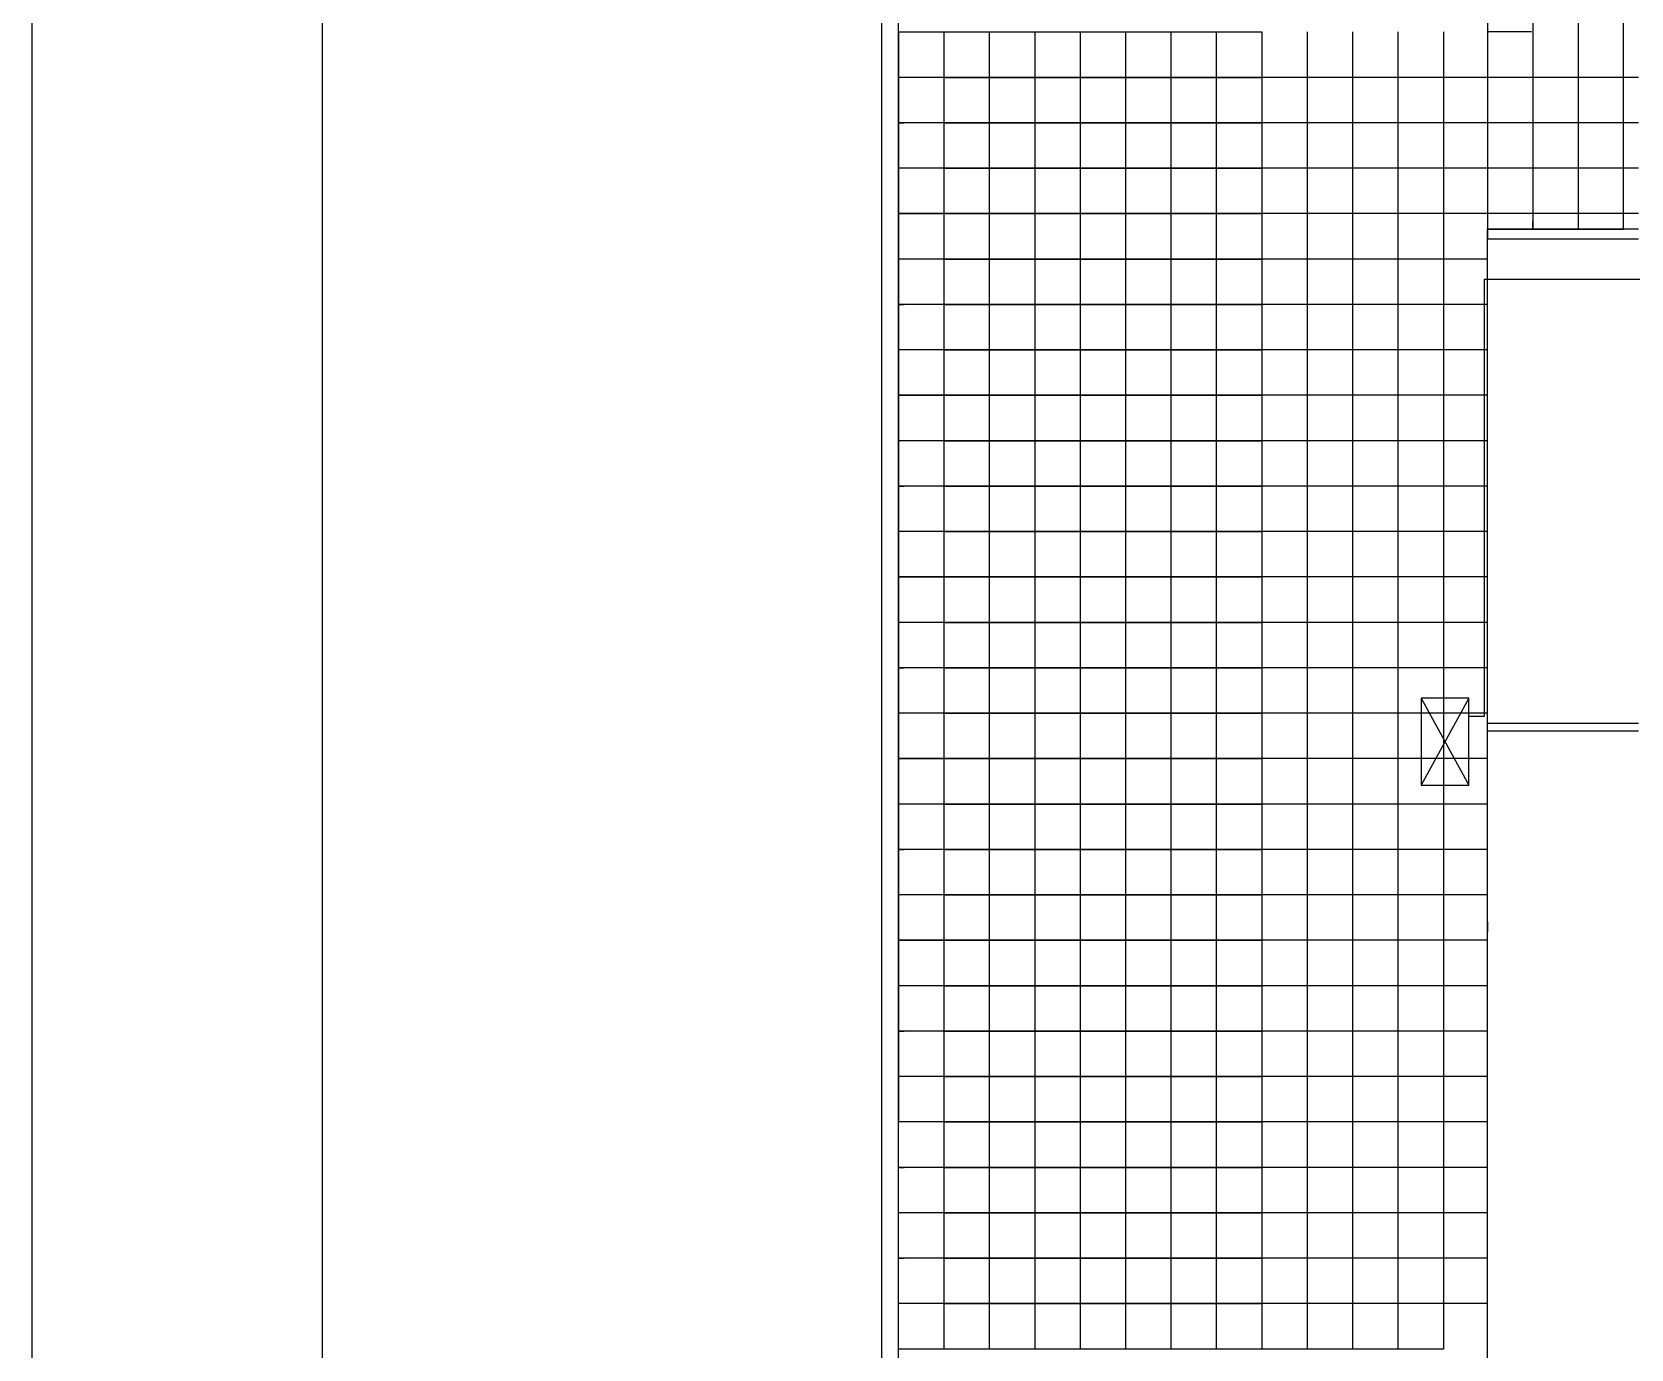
# Model space of a CAD drawing. Header units: millimetres. Extents: x 2377 to 4712, y -254 to 3188.
# Drawn here: x 3329.8 to 3412.6, y 1058.8 to 1127 of the extents above; entities that cross this region are included whole.
import ezdxf

# ---------------------------------------------------------------- set-up
doc = ezdxf.new("R2010")
doc.units = ezdxf.units.MM
doc.linetypes.add('ACAD_ISO03W100', pattern=[30, 12, -18])
doc.layers.add('CD', color=7, linetype='Continuous', true_color=0x5e67af)

msp = doc.modelspace()

# ---------------------------------------------------------------- linework, layer by layer
at = {"transparency": 33554687}
for p, q in [((3329.758, 1244.791), (3329.758, 947.791)), ((3344.808, 967.791), (3344.808, 1229.791)), ((3374.634, 1020.805), (3374.634, 1183.466)), ((3373.777, 1020.805), (3373.777, 1159.949)), ((3374.634, 1020.805), (3374.634, 1159.949)), ((3405.133, 1136.884), (3405.133, 1116.306)), ((3407.485, 1136.432), (3407.485, 1116.812)), ((3409.836, 1136.432), (3409.836, 1116.812)), ((3412.188, 1116.812), (3412.188, 1136.432)), ((3374.634, 1127.025), (3374.634, 1070.583)), ((3374.634, 1127.025), (3376.986, 1127.025)), ((3376.986, 1127.025), (3376.986, 1124.673)), ((3376.986, 1127.025), (3379.338, 1127.025)), ((3379.338, 1127.025), (3379.338, 1124.673)), ((3379.338, 1127.025), (3381.69, 1127.025)), ((3381.69, 1127.025), (3381.69, 1124.673)), ((3381.69, 1127.025), (3384.041, 1127.025)), ((3384.041, 1127.025), (3384.041, 1124.673)), ((3384.041, 1127.025), (3386.393, 1127.025)), ((3386.393, 1127.025), (3386.393, 1124.673)), ((3386.393, 1127.025), (3388.745, 1127.025)), ((3388.745, 1127.025), (3388.745, 1124.673)), ((3388.745, 1127.025), (3391.096, 1127.025)), ((3391.096, 1127.025), (3391.096, 1124.673)), ((3391.096, 1127.025), (3393.448, 1127.025)), ((3393.448, 1127.025), (3393.448, 1124.673)), ((3395.8, 1127.025), (3395.8, 1124.673)), ((3398.152, 1127.025), (3398.152, 1124.673)), ((3400.503, 1127.025), (3400.503, 1124.673)), ((3402.855, 1127.025), (3402.855, 1124.673)), ((3407.411, 1127.025), (3405.133, 1127.025)), ((3376.986, 1124.673), (3374.634, 1124.673)), ((3374.634, 1124.673), (3374.634, 1122.321)), ((3379.338, 1124.673), (3376.986, 1124.673)), ((3376.986, 1124.673), (3376.986, 1122.321)), ((3376.986, 1124.673), (3379.338, 1124.673)), ((3381.69, 1124.673), (3379.338, 1124.673)), ((3379.338, 1124.673), (3379.338, 1122.321)), ((3379.338, 1124.673), (3381.69, 1124.673)), ((3384.041, 1124.673), (3381.69, 1124.673)), ((3381.69, 1124.673), (3381.69, 1122.321)), ((3381.69, 1124.673), (3384.041, 1124.673)), ((3386.393, 1124.673), (3384.041, 1124.673)), ((3384.041, 1124.673), (3384.041, 1122.321)), ((3384.041, 1124.673), (3386.393, 1124.673)), ((3388.745, 1124.673), (3386.393, 1124.673)), ((3386.393, 1124.673), (3386.393, 1122.321)), ((3386.393, 1124.673), (3388.745, 1124.673)), ((3391.096, 1124.673), (3388.745, 1124.673)), ((3388.745, 1124.673), (3388.745, 1122.321)), ((3388.745, 1124.673), (3391.096, 1124.673)), ((3393.448, 1124.673), (3391.096, 1124.673)), ((3391.096, 1124.673), (3391.096, 1122.321)), ((3391.096, 1124.673), (3393.448, 1124.673)), ((3395.8, 1124.673), (3393.448, 1124.673)), ((3393.448, 1124.673), (3393.448, 1122.321)), ((3398.152, 1124.673), (3395.8, 1124.673)), ((3395.8, 1124.673), (3395.8, 1122.321)), ((3400.503, 1124.673), (3398.152, 1124.673)), ((3398.152, 1124.673), (3398.152, 1122.321)), ((3402.855, 1124.673), (3400.503, 1124.673)), ((3400.503, 1124.673), (3400.503, 1122.321)), ((3405.133, 1124.673), (3402.855, 1124.673)), ((3402.855, 1124.673), (3402.855, 1122.321)), ((3407.411, 1124.673), (3405.133, 1124.673)), ((3409.689, 1124.673), (3407.411, 1124.673)), ((3412.957, 1124.673), (3409.689, 1124.673)), ((3374.634, 1122.321), (3374.934, 1122.321)), ((3376.986, 1122.321), (3374.634, 1122.321)), ((3374.634, 1122.321), (3374.634, 1119.969)), ((3374.634, 1122.321), (3374.634, 1117.618)), ((3379.338, 1122.321), (3376.986, 1122.321)), ((3376.986, 1122.321), (3376.986, 1119.969)), ((3376.986, 1122.321), (3379.338, 1122.321)), ((3381.69, 1122.321), (3379.338, 1122.321)), ((3379.338, 1122.321), (3379.338, 1119.969)), ((3379.338, 1122.321), (3381.69, 1122.321)), ((3384.041, 1122.321), (3381.69, 1122.321)), ((3381.69, 1122.321), (3381.69, 1119.969)), ((3381.69, 1122.321), (3384.041, 1122.321)), ((3386.393, 1122.321), (3384.041, 1122.321)), ((3384.041, 1122.321), (3384.041, 1119.969)), ((3384.041, 1122.321), (3386.393, 1122.321)), ((3388.745, 1122.321), (3386.393, 1122.321)), ((3386.393, 1122.321), (3386.393, 1119.969)), ((3386.393, 1122.321), (3388.745, 1122.321)), ((3391.096, 1122.321), (3388.745, 1122.321)), ((3388.745, 1122.321), (3388.745, 1119.969)), ((3388.745, 1122.321), (3391.096, 1122.321)), ((3393.448, 1122.321), (3391.096, 1122.321)), ((3391.096, 1122.321), (3391.096, 1119.969)), ((3391.096, 1122.321), (3393.448, 1122.321)), ((3395.8, 1122.321), (3393.448, 1122.321)), ((3393.448, 1122.321), (3393.448, 1119.969)), ((3398.152, 1122.321), (3395.8, 1122.321)), ((3395.8, 1122.321), (3395.8, 1119.969)), ((3400.503, 1122.321), (3398.152, 1122.321)), ((3398.152, 1122.321), (3398.152, 1119.969)), ((3402.855, 1122.321), (3400.503, 1122.321)), ((3400.503, 1122.321), (3400.503, 1119.969)), ((3405.133, 1122.321), (3402.855, 1122.321)), ((3402.855, 1122.321), (3402.855, 1119.969)), ((3407.411, 1122.321), (3405.133, 1122.321)), ((3409.689, 1122.321), (3407.411, 1122.321)), ((3412.957, 1122.321), (3409.689, 1122.321)), ((3376.986, 1119.969), (3374.634, 1119.969)), ((3379.338, 1119.969), (3376.986, 1119.969)), ((3376.986, 1119.969), (3376.986, 1117.618)), ((3376.986, 1119.969), (3379.338, 1119.969)), ((3381.69, 1119.969), (3379.338, 1119.969)), ((3379.338, 1119.969), (3379.338, 1117.618)), ((3379.338, 1119.969), (3381.69, 1119.969)), ((3384.041, 1119.969), (3381.69, 1119.969)), ((3381.69, 1119.969), (3381.69, 1117.618)), ((3381.69, 1119.969), (3384.041, 1119.969)), ((3386.393, 1119.969), (3384.041, 1119.969)), ((3384.041, 1119.969), (3384.041, 1117.618)), ((3384.041, 1119.969), (3386.393, 1119.969)), ((3388.745, 1119.969), (3386.393, 1119.969)), ((3386.393, 1119.969), (3386.393, 1117.618)), ((3386.393, 1119.969), (3388.745, 1119.969)), ((3391.096, 1119.969), (3388.745, 1119.969)), ((3388.745, 1119.969), (3388.745, 1117.618)), ((3388.745, 1119.969), (3391.096, 1119.969)), ((3393.448, 1119.969), (3391.096, 1119.969)), ((3391.096, 1119.969), (3391.096, 1117.618)), ((3391.096, 1119.969), (3393.448, 1119.969)), ((3395.8, 1119.969), (3393.448, 1119.969)), ((3393.448, 1119.969), (3393.448, 1117.618)), ((3398.152, 1119.969), (3395.8, 1119.969)), ((3395.8, 1119.969), (3395.8, 1117.618)), ((3400.503, 1119.969), (3398.152, 1119.969)), ((3398.152, 1119.969), (3398.152, 1117.618)), ((3402.855, 1119.969), (3400.503, 1119.969)), ((3400.503, 1119.969), (3400.503, 1117.618)), ((3405.133, 1119.969), (3402.855, 1119.969)), ((3402.855, 1119.969), (3402.855, 1117.618)), ((3407.411, 1119.969), (3405.133, 1119.969)), ((3407.411, 1119.969), (3405.133, 1119.969)), ((3409.689, 1119.969), (3407.411, 1119.969)), ((3409.689, 1119.969), (3407.411, 1119.969)), ((3411.967, 1119.969), (3409.689, 1119.969)), ((3412.957, 1119.969), (3409.689, 1119.969)), ((3376.986, 1117.618), (3374.634, 1117.618)), ((3374.634, 1117.618), (3374.634, 1108.211)), ((3374.634, 1117.618), (3376.986, 1117.618)), ((3379.338, 1117.618), (3376.986, 1117.618)), ((3376.986, 1117.618), (3376.986, 1115.266)), ((3376.986, 1117.618), (3379.338, 1117.618)), ((3381.69, 1117.618), (3379.338, 1117.618)), ((3379.338, 1117.618), (3379.338, 1115.266)), ((3379.338, 1117.618), (3381.69, 1117.618)), ((3384.041, 1117.618), (3381.69, 1117.618)), ((3381.69, 1117.618), (3381.69, 1115.266)), ((3381.69, 1117.618), (3384.041, 1117.618)), ((3386.393, 1117.618), (3384.041, 1117.618)), ((3384.041, 1117.618), (3384.041, 1115.266)), ((3384.041, 1117.618), (3386.393, 1117.618)), ((3388.745, 1117.618), (3386.393, 1117.618)), ((3386.393, 1117.618), (3386.393, 1115.266)), ((3386.393, 1117.618), (3388.745, 1117.618)), ((3391.096, 1117.618), (3388.745, 1117.618)), ((3388.745, 1117.618), (3388.745, 1115.266)), ((3388.745, 1117.618), (3391.096, 1117.618)), ((3393.448, 1117.618), (3391.096, 1117.618)), ((3391.096, 1117.618), (3391.096, 1115.266)), ((3391.096, 1117.618), (3393.448, 1117.618)), ((3395.8, 1117.618), (3393.448, 1117.618)), ((3393.448, 1117.618), (3393.448, 1115.266)), ((3398.152, 1117.618), (3395.8, 1117.618)), ((3395.8, 1117.618), (3395.8, 1115.266)), ((3400.503, 1117.618), (3398.152, 1117.618)), ((3398.152, 1117.618), (3398.152, 1115.266)), ((3402.855, 1117.618), (3400.503, 1117.618)), ((3400.503, 1117.618), (3400.503, 1115.266)), ((3405.133, 1117.618), (3402.855, 1117.618)), ((3402.855, 1117.618), (3402.855, 1115.266)), ((3407.411, 1117.618), (3405.133, 1117.618)), ((3409.689, 1117.618), (3407.411, 1117.618)), ((3407.485, 1116.812), (3407.485, 1117.204)), ((3412.957, 1117.618), (3409.689, 1117.618)), ((3405.118, 1116.812), (3410.983, 1116.812)), ((3412.957, 1116.812), (3405.118, 1116.812)), ((3405.118, 1116.812), (3405.118, 1116.306)), ((3407.485, 1116.812), (3409.836, 1116.812)), ((3409.836, 1116.812), (3412.188, 1116.812)), ((3405.118, 1116.306), (3405.118, 1090.829)), ((3405.118, 1116.306), (3412.957, 1116.306)), ((3376.986, 1115.266), (3374.634, 1115.266)), ((3374.634, 1115.266), (3374.634, 1112.914)), ((3379.338, 1115.266), (3376.986, 1115.266)), ((3376.986, 1115.266), (3376.986, 1112.914)), ((3376.986, 1115.266), (3379.338, 1115.266)), ((3381.69, 1115.266), (3379.338, 1115.266)), ((3379.338, 1115.266), (3379.338, 1112.914)), ((3379.338, 1115.266), (3381.69, 1115.266)), ((3384.041, 1115.266), (3381.69, 1115.266)), ((3381.69, 1115.266), (3381.69, 1112.914)), ((3381.69, 1115.266), (3384.041, 1115.266)), ((3386.393, 1115.266), (3384.041, 1115.266)), ((3384.041, 1115.266), (3384.041, 1112.914)), ((3384.041, 1115.266), (3386.393, 1115.266)), ((3388.745, 1115.266), (3386.393, 1115.266)), ((3386.393, 1115.266), (3386.393, 1112.914)), ((3386.393, 1115.266), (3388.745, 1115.266)), ((3391.096, 1115.266), (3388.745, 1115.266)), ((3388.745, 1115.266), (3388.745, 1112.914)), ((3388.745, 1115.266), (3391.096, 1115.266)), ((3393.448, 1115.266), (3391.096, 1115.266)), ((3391.096, 1115.266), (3391.096, 1112.914)), ((3391.096, 1115.266), (3393.448, 1115.266)), ((3395.8, 1115.266), (3393.448, 1115.266)), ((3393.448, 1115.266), (3393.448, 1112.914)), ((3398.152, 1115.266), (3395.8, 1115.266)), ((3395.8, 1115.266), (3395.8, 1112.914)), ((3400.503, 1115.266), (3398.152, 1115.266)), ((3398.152, 1115.266), (3398.152, 1112.914)), ((3402.855, 1115.266), (3400.503, 1115.266)), ((3400.503, 1115.266), (3400.503, 1112.914)), ((3405.133, 1115.266), (3402.855, 1115.266)), ((3402.855, 1115.266), (3402.855, 1112.914)), ((3374.634, 1112.914), (3374.934, 1112.914)), ((3376.986, 1112.914), (3374.634, 1112.914)), ((3374.634, 1112.914), (3374.634, 1110.563)), ((3374.634, 1112.914), (3374.634, 1108.211)), ((3379.338, 1112.914), (3376.986, 1112.914)), ((3376.986, 1112.914), (3376.986, 1110.563)), ((3376.986, 1112.914), (3379.338, 1112.914)), ((3381.69, 1112.914), (3379.338, 1112.914)), ((3379.338, 1112.914), (3379.338, 1110.563)), ((3379.338, 1112.914), (3381.69, 1112.914)), ((3384.041, 1112.914), (3381.69, 1112.914)), ((3381.69, 1112.914), (3381.69, 1110.563)), ((3381.69, 1112.914), (3384.041, 1112.914)), ((3386.393, 1112.914), (3384.041, 1112.914)), ((3384.041, 1112.914), (3384.041, 1110.563)), ((3384.041, 1112.914), (3386.393, 1112.914)), ((3388.745, 1112.914), (3386.393, 1112.914)), ((3386.393, 1112.914), (3386.393, 1110.563)), ((3386.393, 1112.914), (3388.745, 1112.914)), ((3391.096, 1112.914), (3388.745, 1112.914)), ((3388.745, 1112.914), (3388.745, 1110.563)), ((3388.745, 1112.914), (3391.096, 1112.914)), ((3393.448, 1112.914), (3391.096, 1112.914)), ((3391.096, 1112.914), (3391.096, 1110.563)), ((3391.096, 1112.914), (3393.448, 1112.914)), ((3395.8, 1112.914), (3393.448, 1112.914)), ((3393.448, 1112.914), (3393.448, 1110.563)), ((3398.152, 1112.914), (3395.8, 1112.914)), ((3395.8, 1112.914), (3395.8, 1110.563)), ((3400.503, 1112.914), (3398.152, 1112.914)), ((3398.152, 1112.914), (3398.152, 1110.563)), ((3402.855, 1112.914), (3400.503, 1112.914)), ((3400.503, 1112.914), (3400.503, 1110.563)), ((3405.133, 1112.914), (3402.855, 1112.914)), ((3402.855, 1112.914), (3402.855, 1110.563)), ((3376.986, 1110.563), (3374.634, 1110.563)), ((3379.338, 1110.563), (3376.986, 1110.563)), ((3376.986, 1110.563), (3376.986, 1108.211)), ((3376.986, 1110.563), (3379.338, 1110.563)), ((3381.69, 1110.563), (3379.338, 1110.563)), ((3379.338, 1110.563), (3379.338, 1108.211)), ((3379.338, 1110.563), (3381.69, 1110.563)), ((3384.041, 1110.563), (3381.69, 1110.563)), ((3381.69, 1110.563), (3381.69, 1108.211)), ((3381.69, 1110.563), (3384.041, 1110.563)), ((3386.393, 1110.563), (3384.041, 1110.563)), ((3384.041, 1110.563), (3384.041, 1108.211)), ((3384.041, 1110.563), (3386.393, 1110.563)), ((3388.745, 1110.563), (3386.393, 1110.563)), ((3386.393, 1110.563), (3386.393, 1108.211)), ((3386.393, 1110.563), (3388.745, 1110.563)), ((3391.096, 1110.563), (3388.745, 1110.563)), ((3388.745, 1110.563), (3388.745, 1108.211)), ((3388.745, 1110.563), (3391.096, 1110.563)), ((3393.448, 1110.563), (3391.096, 1110.563)), ((3391.096, 1110.563), (3391.096, 1108.211)), ((3391.096, 1110.563), (3393.448, 1110.563)), ((3395.8, 1110.563), (3393.448, 1110.563)), ((3393.448, 1110.563), (3393.448, 1108.211)), ((3398.152, 1110.563), (3395.8, 1110.563)), ((3395.8, 1110.563), (3395.8, 1108.211)), ((3400.503, 1110.563), (3398.152, 1110.563)), ((3398.152, 1110.563), (3398.152, 1108.211)), ((3402.855, 1110.563), (3400.503, 1110.563)), ((3400.503, 1110.563), (3400.503, 1108.211)), ((3405.133, 1110.563), (3402.855, 1110.563)), ((3402.855, 1110.563), (3402.855, 1108.211)), ((3376.986, 1108.211), (3374.634, 1108.211)), ((3374.634, 1108.211), (3374.634, 1089.397)), ((3374.634, 1108.211), (3376.986, 1108.211)), ((3379.338, 1108.211), (3376.986, 1108.211)), ((3376.986, 1108.211), (3376.986, 1105.859)), ((3376.986, 1108.211), (3379.338, 1108.211)), ((3381.69, 1108.211), (3379.338, 1108.211)), ((3379.338, 1108.211), (3379.338, 1105.859)), ((3379.338, 1108.211), (3381.69, 1108.211)), ((3384.041, 1108.211), (3381.69, 1108.211)), ((3381.69, 1108.211), (3381.69, 1105.859)), ((3381.69, 1108.211), (3384.041, 1108.211)), ((3386.393, 1108.211), (3384.041, 1108.211)), ((3384.041, 1108.211), (3384.041, 1105.859)), ((3384.041, 1108.211), (3386.393, 1108.211)), ((3388.745, 1108.211), (3386.393, 1108.211)), ((3386.393, 1108.211), (3386.393, 1105.859)), ((3386.393, 1108.211), (3388.745, 1108.211)), ((3391.096, 1108.211), (3388.745, 1108.211)), ((3388.745, 1108.211), (3388.745, 1105.859)), ((3388.745, 1108.211), (3391.096, 1108.211)), ((3393.448, 1108.211), (3391.096, 1108.211)), ((3391.096, 1108.211), (3391.096, 1105.859)), ((3391.096, 1108.211), (3393.448, 1108.211)), ((3395.8, 1108.211), (3393.448, 1108.211)), ((3393.448, 1108.211), (3393.448, 1105.859)), ((3398.152, 1108.211), (3395.8, 1108.211)), ((3395.8, 1108.211), (3395.8, 1105.859)), ((3400.503, 1108.211), (3398.152, 1108.211)), ((3398.152, 1108.211), (3398.152, 1105.859)), ((3402.855, 1108.211), (3400.503, 1108.211)), ((3400.503, 1108.211), (3400.503, 1105.859)), ((3405.133, 1108.211), (3402.855, 1108.211)), ((3402.855, 1108.211), (3402.855, 1105.859)), ((3376.986, 1105.859), (3374.634, 1105.859)), ((3374.634, 1105.859), (3374.634, 1103.507)), ((3379.338, 1105.859), (3376.986, 1105.859)), ((3376.986, 1105.859), (3376.986, 1103.507)), ((3376.986, 1105.859), (3379.338, 1105.859)), ((3381.69, 1105.859), (3379.338, 1105.859)), ((3379.338, 1105.859), (3379.338, 1103.507)), ((3379.338, 1105.859), (3381.69, 1105.859)), ((3384.041, 1105.859), (3381.69, 1105.859)), ((3381.69, 1105.859), (3381.69, 1103.507)), ((3381.69, 1105.859), (3384.041, 1105.859)), ((3386.393, 1105.859), (3384.041, 1105.859)), ((3384.041, 1105.859), (3384.041, 1103.507)), ((3384.041, 1105.859), (3386.393, 1105.859)), ((3388.745, 1105.859), (3386.393, 1105.859)), ((3386.393, 1105.859), (3386.393, 1103.507)), ((3386.393, 1105.859), (3388.745, 1105.859)), ((3391.096, 1105.859), (3388.745, 1105.859)), ((3388.745, 1105.859), (3388.745, 1103.507)), ((3388.745, 1105.859), (3391.096, 1105.859)), ((3393.448, 1105.859), (3391.096, 1105.859)), ((3391.096, 1105.859), (3391.096, 1103.507)), ((3391.096, 1105.859), (3393.448, 1105.859)), ((3395.8, 1105.859), (3393.448, 1105.859)), ((3393.448, 1105.859), (3393.448, 1103.507)), ((3398.152, 1105.859), (3395.8, 1105.859)), ((3395.8, 1105.859), (3395.8, 1103.507)), ((3400.503, 1105.859), (3398.152, 1105.859)), ((3398.152, 1105.859), (3398.152, 1103.507)), ((3402.855, 1105.859), (3400.503, 1105.859)), ((3400.503, 1105.859), (3400.503, 1103.507)), ((3405.133, 1105.859), (3402.855, 1105.859)), ((3402.855, 1105.859), (3402.855, 1103.507)), ((3374.634, 1103.508), (3374.634, 1104.681)), ((3374.634, 1103.507), (3374.934, 1103.507)), ((3376.986, 1103.507), (3374.634, 1103.507)), ((3374.634, 1103.507), (3374.634, 1101.156)), ((3374.634, 1103.507), (3374.634, 1098.804)), ((3379.338, 1103.507), (3376.986, 1103.507)), ((3376.986, 1103.507), (3376.986, 1101.156)), ((3376.986, 1103.507), (3379.338, 1103.507)), ((3381.69, 1103.507), (3379.338, 1103.507)), ((3379.338, 1103.507), (3379.338, 1101.156)), ((3379.338, 1103.507), (3381.69, 1103.507)), ((3384.041, 1103.507), (3381.69, 1103.507)), ((3381.69, 1103.507), (3381.69, 1101.156)), ((3381.69, 1103.507), (3384.041, 1103.507)), ((3386.393, 1103.507), (3384.041, 1103.507)), ((3384.041, 1103.507), (3384.041, 1101.156)), ((3384.041, 1103.507), (3386.393, 1103.507)), ((3388.745, 1103.507), (3386.393, 1103.507)), ((3386.393, 1103.507), (3386.393, 1101.156)), ((3386.393, 1103.507), (3388.745, 1103.507)), ((3391.096, 1103.507), (3388.745, 1103.507)), ((3388.745, 1103.507), (3388.745, 1101.156)), ((3388.745, 1103.507), (3391.096, 1103.507)), ((3393.448, 1103.507), (3391.096, 1103.507)), ((3391.096, 1103.507), (3391.096, 1101.156)), ((3391.096, 1103.507), (3393.448, 1103.507)), ((3395.8, 1103.507), (3393.448, 1103.507)), ((3393.448, 1103.507), (3393.448, 1101.156)), ((3398.152, 1103.507), (3395.8, 1103.507)), ((3395.8, 1103.507), (3395.8, 1101.156)), ((3400.503, 1103.507), (3398.152, 1103.507)), ((3398.152, 1103.507), (3398.152, 1101.156)), ((3402.855, 1103.507), (3400.503, 1103.507)), ((3400.503, 1103.507), (3400.503, 1101.156)), ((3405.133, 1103.507), (3402.855, 1103.507)), ((3402.855, 1103.507), (3402.855, 1101.156)), ((3376.986, 1101.156), (3374.634, 1101.156)), ((3379.338, 1101.156), (3376.986, 1101.156)), ((3376.986, 1101.156), (3376.986, 1098.804)), ((3376.986, 1101.156), (3379.338, 1101.156)), ((3381.69, 1101.156), (3379.338, 1101.156)), ((3379.338, 1101.156), (3379.338, 1098.804)), ((3379.338, 1101.156), (3381.69, 1101.156)), ((3384.041, 1101.156), (3381.69, 1101.156)), ((3381.69, 1101.156), (3381.69, 1098.804)), ((3381.69, 1101.156), (3384.041, 1101.156)), ((3386.393, 1101.156), (3384.041, 1101.156)), ((3384.041, 1101.156), (3384.041, 1098.804)), ((3384.041, 1101.156), (3386.393, 1101.156)), ((3388.745, 1101.156), (3386.393, 1101.156)), ((3386.393, 1101.156), (3386.393, 1098.804)), ((3386.393, 1101.156), (3388.745, 1101.156)), ((3391.096, 1101.156), (3388.745, 1101.156)), ((3388.745, 1101.156), (3388.745, 1098.804)), ((3388.745, 1101.156), (3391.096, 1101.156)), ((3393.448, 1101.156), (3391.096, 1101.156)), ((3391.096, 1101.156), (3391.096, 1098.804)), ((3391.096, 1101.156), (3393.448, 1101.156)), ((3395.8, 1101.156), (3393.448, 1101.156)), ((3393.448, 1101.156), (3393.448, 1098.804)), ((3398.152, 1101.156), (3395.8, 1101.156)), ((3395.8, 1101.156), (3395.8, 1098.804)), ((3400.503, 1101.156), (3398.152, 1101.156)), ((3398.152, 1101.156), (3398.152, 1098.804)), ((3402.855, 1101.156), (3400.503, 1101.156)), ((3400.503, 1101.156), (3400.503, 1098.804)), ((3405.133, 1101.156), (3402.855, 1101.156)), ((3402.855, 1101.156), (3402.855, 1098.804)), ((3376.986, 1098.804), (3374.634, 1098.804)), ((3374.634, 1098.804), (3374.634, 1089.397)), ((3374.634, 1098.804), (3376.986, 1098.804)), ((3379.338, 1098.804), (3376.986, 1098.804)), ((3376.986, 1098.804), (3376.986, 1096.452)), ((3376.986, 1098.804), (3379.338, 1098.804)), ((3381.69, 1098.804), (3379.338, 1098.804)), ((3379.338, 1098.804), (3379.338, 1096.452)), ((3379.338, 1098.804), (3381.69, 1098.804)), ((3384.041, 1098.804), (3381.69, 1098.804)), ((3381.69, 1098.804), (3381.69, 1096.452)), ((3381.69, 1098.804), (3384.041, 1098.804)), ((3386.393, 1098.804), (3384.041, 1098.804)), ((3384.041, 1098.804), (3384.041, 1096.452)), ((3384.041, 1098.804), (3386.393, 1098.804)), ((3388.745, 1098.804), (3386.393, 1098.804)), ((3386.393, 1098.804), (3386.393, 1096.452)), ((3386.393, 1098.804), (3388.745, 1098.804)), ((3391.096, 1098.804), (3388.745, 1098.804)), ((3388.745, 1098.804), (3388.745, 1096.452)), ((3388.745, 1098.804), (3391.096, 1098.804)), ((3393.448, 1098.804), (3391.096, 1098.804)), ((3391.096, 1098.804), (3391.096, 1096.452)), ((3391.096, 1098.804), (3393.448, 1098.804)), ((3395.8, 1098.804), (3393.448, 1098.804)), ((3393.448, 1098.804), (3393.448, 1096.452)), ((3398.152, 1098.804), (3395.8, 1098.804)), ((3395.8, 1098.804), (3395.8, 1096.452)), ((3400.503, 1098.804), (3398.152, 1098.804)), ((3398.152, 1098.804), (3398.152, 1096.452)), ((3402.855, 1098.804), (3400.503, 1098.804)), ((3400.503, 1098.804), (3400.503, 1096.452)), ((3405.133, 1098.804), (3402.855, 1098.804)), ((3402.855, 1098.804), (3402.855, 1096.452)), ((3376.986, 1096.452), (3374.634, 1096.452)), ((3374.634, 1096.452), (3374.634, 1094.1)), ((3379.338, 1096.452), (3376.986, 1096.452)), ((3376.986, 1096.452), (3376.986, 1094.1)), ((3376.986, 1096.452), (3379.338, 1096.452)), ((3381.69, 1096.452), (3379.338, 1096.452)), ((3379.338, 1096.452), (3379.338, 1094.1)), ((3379.338, 1096.452), (3381.69, 1096.452)), ((3384.041, 1096.452), (3381.69, 1096.452)), ((3381.69, 1096.452), (3381.69, 1094.1)), ((3381.69, 1096.452), (3384.041, 1096.452)), ((3386.393, 1096.452), (3384.041, 1096.452)), ((3384.041, 1096.452), (3384.041, 1094.1)), ((3384.041, 1096.452), (3386.393, 1096.452)), ((3388.745, 1096.452), (3386.393, 1096.452)), ((3386.393, 1096.452), (3386.393, 1094.1)), ((3386.393, 1096.452), (3388.745, 1096.452)), ((3391.096, 1096.452), (3388.745, 1096.452)), ((3388.745, 1096.452), (3388.745, 1094.1)), ((3388.745, 1096.452), (3391.096, 1096.452)), ((3393.448, 1096.452), (3391.096, 1096.452)), ((3391.096, 1096.452), (3391.096, 1094.1)), ((3391.096, 1096.452), (3393.448, 1096.452)), ((3395.8, 1096.452), (3393.448, 1096.452)), ((3393.448, 1096.452), (3393.448, 1094.1)), ((3398.152, 1096.452), (3395.8, 1096.452)), ((3395.8, 1096.452), (3395.8, 1094.1)), ((3400.503, 1096.452), (3398.152, 1096.452)), ((3398.152, 1096.452), (3398.152, 1094.1)), ((3402.855, 1096.452), (3400.503, 1096.452)), ((3400.503, 1096.452), (3400.503, 1094.1)), ((3405.133, 1096.452), (3402.855, 1096.452)), ((3402.855, 1096.452), (3402.855, 1094.1)), ((3374.634, 1094.1), (3374.934, 1094.1)), ((3376.986, 1094.1), (3374.634, 1094.1)), ((3374.634, 1094.1), (3374.634, 1091.749)), ((3374.634, 1094.1), (3374.634, 1089.397)), ((3379.338, 1094.1), (3376.986, 1094.1)), ((3376.986, 1094.1), (3376.986, 1091.749)), ((3376.986, 1094.1), (3379.338, 1094.1)), ((3381.69, 1094.1), (3379.338, 1094.1)), ((3379.338, 1094.1), (3379.338, 1091.749)), ((3379.338, 1094.1), (3381.69, 1094.1)), ((3384.041, 1094.1), (3381.69, 1094.1)), ((3381.69, 1094.1), (3381.69, 1091.749)), ((3381.69, 1094.1), (3384.041, 1094.1)), ((3386.393, 1094.1), (3384.041, 1094.1)), ((3384.041, 1094.1), (3384.041, 1091.749)), ((3384.041, 1094.1), (3386.393, 1094.1)), ((3388.745, 1094.1), (3386.393, 1094.1)), ((3386.393, 1094.1), (3386.393, 1091.749)), ((3386.393, 1094.1), (3388.745, 1094.1)), ((3391.096, 1094.1), (3388.745, 1094.1)), ((3388.745, 1094.1), (3388.745, 1091.749)), ((3388.745, 1094.1), (3391.096, 1094.1)), ((3393.448, 1094.1), (3391.096, 1094.1)), ((3391.096, 1094.1), (3391.096, 1091.749)), ((3391.096, 1094.1), (3393.448, 1094.1)), ((3395.8, 1094.1), (3393.448, 1094.1)), ((3393.448, 1094.1), (3393.448, 1091.749)), ((3398.152, 1094.1), (3395.8, 1094.1)), ((3395.8, 1094.1), (3395.8, 1091.749)), ((3400.503, 1094.1), (3398.152, 1094.1)), ((3398.152, 1094.1), (3398.152, 1091.749)), ((3402.855, 1094.1), (3400.503, 1094.1)), ((3400.503, 1094.1), (3400.503, 1091.749)), ((3405.133, 1094.1), (3402.855, 1094.1)), ((3402.855, 1094.1), (3402.855, 1091.749)), ((3376.986, 1091.749), (3374.634, 1091.749)), ((3379.338, 1091.749), (3376.986, 1091.749)), ((3376.986, 1091.749), (3376.986, 1089.397)), ((3376.986, 1091.749), (3379.338, 1091.749)), ((3381.69, 1091.749), (3379.338, 1091.749)), ((3379.338, 1091.749), (3379.338, 1089.397)), ((3379.338, 1091.749), (3381.69, 1091.749)), ((3384.041, 1091.749), (3381.69, 1091.749)), ((3381.69, 1091.749), (3381.69, 1089.397)), ((3381.69, 1091.749), (3384.041, 1091.749)), ((3386.393, 1091.749), (3384.041, 1091.749)), ((3384.041, 1091.749), (3384.041, 1089.397)), ((3384.041, 1091.749), (3386.393, 1091.749)), ((3388.745, 1091.749), (3386.393, 1091.749)), ((3386.393, 1091.749), (3386.393, 1089.397)), ((3386.393, 1091.749), (3388.745, 1091.749)), ((3391.096, 1091.749), (3388.745, 1091.749)), ((3388.745, 1091.749), (3388.745, 1089.397)), ((3388.745, 1091.749), (3391.096, 1091.749)), ((3393.448, 1091.749), (3391.096, 1091.749)), ((3391.096, 1091.749), (3391.096, 1089.397)), ((3391.096, 1091.749), (3393.448, 1091.749)), ((3395.8, 1091.749), (3393.448, 1091.749)), ((3393.448, 1091.749), (3393.448, 1089.397)), ((3398.152, 1091.749), (3395.8, 1091.749)), ((3395.8, 1091.749), (3395.8, 1089.397)), ((3400.503, 1091.749), (3398.152, 1091.749)), ((3398.152, 1091.749), (3398.152, 1089.397)), ((3402.855, 1091.749), (3400.503, 1091.749)), ((3400.503, 1091.749), (3400.503, 1089.397)), ((3405.133, 1091.749), (3402.855, 1091.749)), ((3402.855, 1091.749), (3402.855, 1089.397)), ((3405.118, 1091.749), (3405.118, 1045.683)), ((3412.957, 1091.221), (3405.118, 1091.221)), ((3405.118, 1090.829), (3412.957, 1090.829)), ((3376.986, 1089.397), (3374.634, 1089.397)), ((3374.634, 1089.397), (3374.634, 1070.583)), ((3374.634, 1089.397), (3376.986, 1089.397)), ((3379.338, 1089.397), (3376.986, 1089.397)), ((3376.986, 1089.397), (3376.986, 1087.045)), ((3376.986, 1089.397), (3379.338, 1089.397)), ((3381.69, 1089.397), (3379.338, 1089.397)), ((3379.338, 1089.397), (3379.338, 1087.045)), ((3379.338, 1089.397), (3381.69, 1089.397)), ((3384.041, 1089.397), (3381.69, 1089.397)), ((3381.69, 1089.397), (3381.69, 1087.045)), ((3381.69, 1089.397), (3384.041, 1089.397)), ((3386.393, 1089.397), (3384.041, 1089.397)), ((3384.041, 1089.397), (3384.041, 1087.045)), ((3384.041, 1089.397), (3386.393, 1089.397)), ((3388.745, 1089.397), (3386.393, 1089.397)), ((3386.393, 1089.397), (3386.393, 1087.045)), ((3386.393, 1089.397), (3388.745, 1089.397)), ((3391.096, 1089.397), (3388.745, 1089.397)), ((3388.745, 1089.397), (3388.745, 1087.045)), ((3388.745, 1089.397), (3391.096, 1089.397)), ((3393.448, 1089.397), (3391.096, 1089.397)), ((3391.096, 1089.397), (3391.096, 1087.045)), ((3391.096, 1089.397), (3393.448, 1089.397)), ((3395.8, 1089.397), (3393.448, 1089.397)), ((3393.448, 1089.397), (3393.448, 1087.045)), ((3398.152, 1089.397), (3395.8, 1089.397)), ((3395.8, 1089.397), (3395.8, 1087.045)), ((3400.503, 1089.397), (3398.152, 1089.397)), ((3398.152, 1089.397), (3398.152, 1087.045)), ((3402.855, 1089.397), (3400.503, 1089.397)), ((3400.503, 1089.397), (3400.503, 1087.045)), ((3405.133, 1089.397), (3402.855, 1089.397)), ((3402.855, 1089.397), (3402.855, 1087.045)), ((3376.986, 1087.045), (3374.634, 1087.045)), ((3374.634, 1087.045), (3374.634, 1084.694)), ((3379.338, 1087.045), (3376.986, 1087.045)), ((3376.986, 1087.045), (3376.986, 1084.694)), ((3376.986, 1087.045), (3379.338, 1087.045)), ((3381.69, 1087.045), (3379.338, 1087.045)), ((3379.338, 1087.045), (3379.338, 1084.694)), ((3379.338, 1087.045), (3381.69, 1087.045)), ((3384.041, 1087.045), (3381.69, 1087.045)), ((3381.69, 1087.045), (3381.69, 1084.694)), ((3381.69, 1087.045), (3384.041, 1087.045)), ((3386.393, 1087.045), (3384.041, 1087.045)), ((3384.041, 1087.045), (3384.041, 1084.694)), ((3384.041, 1087.045), (3386.393, 1087.045)), ((3388.745, 1087.045), (3386.393, 1087.045)), ((3386.393, 1087.045), (3386.393, 1084.694)), ((3386.393, 1087.045), (3388.745, 1087.045)), ((3391.096, 1087.045), (3388.745, 1087.045)), ((3388.745, 1087.045), (3388.745, 1084.694)), ((3388.745, 1087.045), (3391.096, 1087.045)), ((3393.448, 1087.045), (3391.096, 1087.045)), ((3391.096, 1087.045), (3391.096, 1084.694)), ((3391.096, 1087.045), (3393.448, 1087.045)), ((3395.8, 1087.045), (3393.448, 1087.045)), ((3393.448, 1087.045), (3393.448, 1084.694)), ((3398.152, 1087.045), (3395.8, 1087.045)), ((3395.8, 1087.045), (3395.8, 1084.694)), ((3400.503, 1087.045), (3398.152, 1087.045)), ((3398.152, 1087.045), (3398.152, 1084.694)), ((3402.855, 1087.045), (3400.503, 1087.045)), ((3400.503, 1087.045), (3400.503, 1084.694)), ((3405.133, 1087.045), (3402.855, 1087.045)), ((3402.855, 1087.045), (3402.855, 1084.694)), ((3374.634, 1084.694), (3374.934, 1084.694)), ((3376.986, 1084.694), (3374.634, 1084.694)), ((3374.634, 1084.694), (3374.634, 1082.342)), ((3374.634, 1084.694), (3374.634, 1079.99)), ((3379.338, 1084.694), (3376.986, 1084.694)), ((3376.986, 1084.694), (3376.986, 1082.342)), ((3376.986, 1084.694), (3379.338, 1084.694)), ((3381.69, 1084.694), (3379.338, 1084.694)), ((3379.338, 1084.694), (3379.338, 1082.342)), ((3379.338, 1084.694), (3381.69, 1084.694)), ((3384.041, 1084.694), (3381.69, 1084.694)), ((3381.69, 1084.694), (3381.69, 1082.342)), ((3381.69, 1084.694), (3384.041, 1084.694)), ((3386.393, 1084.694), (3384.041, 1084.694)), ((3384.041, 1084.694), (3384.041, 1082.342)), ((3384.041, 1084.694), (3386.393, 1084.694)), ((3388.745, 1084.694), (3386.393, 1084.694)), ((3386.393, 1084.694), (3386.393, 1082.342)), ((3386.393, 1084.694), (3388.745, 1084.694)), ((3391.096, 1084.694), (3388.745, 1084.694)), ((3388.745, 1084.694), (3388.745, 1082.342)), ((3388.745, 1084.694), (3391.096, 1084.694)), ((3393.448, 1084.694), (3391.096, 1084.694)), ((3391.096, 1084.694), (3391.096, 1082.342)), ((3391.096, 1084.694), (3393.448, 1084.694)), ((3395.8, 1084.694), (3393.448, 1084.694)), ((3393.448, 1084.694), (3393.448, 1082.342)), ((3398.152, 1084.694), (3395.8, 1084.694)), ((3395.8, 1084.694), (3395.8, 1082.342)), ((3400.503, 1084.694), (3398.152, 1084.694)), ((3398.152, 1084.694), (3398.152, 1082.342)), ((3402.855, 1084.694), (3400.503, 1084.694)), ((3400.503, 1084.694), (3400.503, 1082.342)), ((3405.133, 1084.694), (3402.855, 1084.694)), ((3402.855, 1084.694), (3402.855, 1082.342)), ((3376.986, 1082.342), (3374.634, 1082.342)), ((3379.338, 1082.342), (3376.986, 1082.342)), ((3376.986, 1082.342), (3376.986, 1079.99)), ((3376.986, 1082.342), (3379.338, 1082.342)), ((3381.69, 1082.342), (3379.338, 1082.342)), ((3379.338, 1082.342), (3379.338, 1079.99)), ((3379.338, 1082.342), (3381.69, 1082.342)), ((3384.041, 1082.342), (3381.69, 1082.342)), ((3381.69, 1082.342), (3381.69, 1079.99)), ((3381.69, 1082.342), (3384.041, 1082.342)), ((3386.393, 1082.342), (3384.041, 1082.342)), ((3384.041, 1082.342), (3384.041, 1079.99)), ((3384.041, 1082.342), (3386.393, 1082.342)), ((3388.745, 1082.342), (3386.393, 1082.342)), ((3386.393, 1082.342), (3386.393, 1079.99)), ((3386.393, 1082.342), (3388.745, 1082.342)), ((3391.096, 1082.342), (3388.745, 1082.342)), ((3388.745, 1082.342), (3388.745, 1079.99)), ((3388.745, 1082.342), (3391.096, 1082.342)), ((3393.448, 1082.342), (3391.096, 1082.342)), ((3391.096, 1082.342), (3391.096, 1079.99)), ((3391.096, 1082.342), (3393.448, 1082.342)), ((3395.8, 1082.342), (3393.448, 1082.342)), ((3393.448, 1082.342), (3393.448, 1079.99)), ((3398.152, 1082.342), (3395.8, 1082.342)), ((3395.8, 1082.342), (3395.8, 1079.99)), ((3400.503, 1082.342), (3398.152, 1082.342)), ((3398.152, 1082.342), (3398.152, 1079.99)), ((3402.855, 1082.342), (3400.503, 1082.342)), ((3400.503, 1082.342), (3400.503, 1079.99)), ((3405.133, 1082.342), (3402.855, 1082.342)), ((3402.855, 1082.342), (3402.855, 1079.99)), ((3405.133, 1080.948), (3405.133, 1080.442)), ((3376.986, 1079.99), (3374.634, 1079.99)), ((3374.634, 1079.99), (3374.634, 1070.583)), ((3374.634, 1079.99), (3376.986, 1079.99)), ((3379.338, 1079.99), (3376.986, 1079.99)), ((3376.986, 1079.99), (3376.986, 1077.638)), ((3376.986, 1079.99), (3379.338, 1079.99)), ((3381.69, 1079.99), (3379.338, 1079.99)), ((3379.338, 1079.99), (3379.338, 1077.638)), ((3379.338, 1079.99), (3381.69, 1079.99)), ((3384.041, 1079.99), (3381.69, 1079.99)), ((3381.69, 1079.99), (3381.69, 1077.638)), ((3381.69, 1079.99), (3384.041, 1079.99)), ((3386.393, 1079.99), (3384.041, 1079.99)), ((3384.041, 1079.99), (3384.041, 1077.638)), ((3384.041, 1079.99), (3386.393, 1079.99)), ((3388.745, 1079.99), (3386.393, 1079.99)), ((3386.393, 1079.99), (3386.393, 1077.638)), ((3386.393, 1079.99), (3388.745, 1079.99)), ((3391.096, 1079.99), (3388.745, 1079.99)), ((3388.745, 1079.99), (3388.745, 1077.638)), ((3388.745, 1079.99), (3391.096, 1079.99)), ((3393.448, 1079.99), (3391.096, 1079.99)), ((3391.096, 1079.99), (3391.096, 1077.638)), ((3391.096, 1079.99), (3393.448, 1079.99)), ((3395.8, 1079.99), (3393.448, 1079.99)), ((3393.448, 1079.99), (3393.448, 1077.638)), ((3398.152, 1079.99), (3395.8, 1079.99)), ((3395.8, 1079.99), (3395.8, 1077.638)), ((3400.503, 1079.99), (3398.152, 1079.99)), ((3398.152, 1079.99), (3398.152, 1077.638)), ((3402.855, 1079.99), (3400.503, 1079.99)), ((3400.503, 1079.99), (3400.503, 1077.638)), ((3405.133, 1079.99), (3402.855, 1079.99)), ((3402.855, 1079.99), (3402.855, 1077.638)), ((3376.986, 1077.638), (3374.634, 1077.638)), ((3374.634, 1077.638), (3374.634, 1075.287)), ((3379.338, 1077.638), (3376.986, 1077.638)), ((3376.986, 1077.638), (3376.986, 1075.287)), ((3376.986, 1077.638), (3379.338, 1077.638)), ((3381.69, 1077.638), (3379.338, 1077.638)), ((3379.338, 1077.638), (3379.338, 1075.287)), ((3379.338, 1077.638), (3381.69, 1077.638)), ((3384.041, 1077.638), (3381.69, 1077.638)), ((3381.69, 1077.638), (3381.69, 1075.287)), ((3381.69, 1077.638), (3384.041, 1077.638)), ((3386.393, 1077.638), (3384.041, 1077.638)), ((3384.041, 1077.638), (3384.041, 1075.287)), ((3384.041, 1077.638), (3386.393, 1077.638)), ((3388.745, 1077.638), (3386.393, 1077.638)), ((3386.393, 1077.638), (3386.393, 1075.287)), ((3386.393, 1077.638), (3388.745, 1077.638)), ((3391.096, 1077.638), (3388.745, 1077.638)), ((3388.745, 1077.638), (3388.745, 1075.287)), ((3388.745, 1077.638), (3391.096, 1077.638)), ((3393.448, 1077.638), (3391.096, 1077.638)), ((3391.096, 1077.638), (3391.096, 1075.287)), ((3391.096, 1077.638), (3393.448, 1077.638)), ((3395.8, 1077.638), (3393.448, 1077.638)), ((3393.448, 1077.638), (3393.448, 1075.287)), ((3398.152, 1077.638), (3395.8, 1077.638)), ((3395.8, 1077.638), (3395.8, 1075.287)), ((3400.503, 1077.638), (3398.152, 1077.638)), ((3398.152, 1077.638), (3398.152, 1075.287)), ((3402.855, 1077.638), (3400.503, 1077.638)), ((3400.503, 1077.638), (3400.503, 1075.287)), ((3405.133, 1077.638), (3402.855, 1077.638)), ((3402.855, 1077.638), (3402.855, 1075.287)), ((3374.634, 1075.287), (3374.934, 1075.287)), ((3376.986, 1075.287), (3374.634, 1075.287)), ((3374.634, 1075.287), (3374.634, 1072.935)), ((3374.634, 1075.287), (3374.634, 1070.583)), ((3379.338, 1075.287), (3376.986, 1075.287)), ((3376.986, 1075.287), (3376.986, 1072.935)), ((3376.986, 1075.287), (3379.338, 1075.287)), ((3381.69, 1075.287), (3379.338, 1075.287)), ((3379.338, 1075.287), (3379.338, 1072.935)), ((3379.338, 1075.287), (3381.69, 1075.287)), ((3384.041, 1075.287), (3381.69, 1075.287)), ((3381.69, 1075.287), (3381.69, 1072.935)), ((3381.69, 1075.287), (3384.041, 1075.287)), ((3386.393, 1075.287), (3384.041, 1075.287)), ((3384.041, 1075.287), (3384.041, 1072.935)), ((3384.041, 1075.287), (3386.393, 1075.287)), ((3388.745, 1075.287), (3386.393, 1075.287)), ((3386.393, 1075.287), (3386.393, 1072.935)), ((3386.393, 1075.287), (3388.745, 1075.287)), ((3391.096, 1075.287), (3388.745, 1075.287)), ((3388.745, 1075.287), (3388.745, 1072.935)), ((3388.745, 1075.287), (3391.096, 1075.287)), ((3393.448, 1075.287), (3391.096, 1075.287)), ((3391.096, 1075.287), (3391.096, 1072.935)), ((3391.096, 1075.287), (3393.448, 1075.287)), ((3395.8, 1075.287), (3393.448, 1075.287)), ((3393.448, 1075.287), (3393.448, 1072.935)), ((3398.152, 1075.287), (3395.8, 1075.287)), ((3395.8, 1075.287), (3395.8, 1072.935)), ((3400.503, 1075.287), (3398.152, 1075.287)), ((3398.152, 1075.287), (3398.152, 1072.935)), ((3402.855, 1075.287), (3400.503, 1075.287)), ((3400.503, 1075.287), (3400.503, 1072.935)), ((3405.133, 1075.287), (3402.855, 1075.287)), ((3402.855, 1075.287), (3402.855, 1072.935)), ((3376.986, 1072.935), (3374.634, 1072.935)), ((3379.338, 1072.935), (3376.986, 1072.935)), ((3376.986, 1072.935), (3376.986, 1070.583)), ((3376.986, 1072.935), (3379.338, 1072.935)), ((3381.69, 1072.935), (3379.338, 1072.935)), ((3379.338, 1072.935), (3379.338, 1070.583)), ((3379.338, 1072.935), (3381.69, 1072.935)), ((3384.041, 1072.935), (3381.69, 1072.935)), ((3381.69, 1072.935), (3381.69, 1070.583)), ((3381.69, 1072.935), (3384.041, 1072.935)), ((3386.393, 1072.935), (3384.041, 1072.935)), ((3384.041, 1072.935), (3384.041, 1070.583)), ((3384.041, 1072.935), (3386.393, 1072.935)), ((3388.745, 1072.935), (3386.393, 1072.935)), ((3386.393, 1072.935), (3386.393, 1070.583)), ((3386.393, 1072.935), (3388.745, 1072.935)), ((3391.096, 1072.935), (3388.745, 1072.935)), ((3388.745, 1072.935), (3388.745, 1070.583)), ((3388.745, 1072.935), (3391.096, 1072.935)), ((3393.448, 1072.935), (3391.096, 1072.935)), ((3391.096, 1072.935), (3391.096, 1070.583)), ((3391.096, 1072.935), (3393.448, 1072.935)), ((3395.8, 1072.935), (3393.448, 1072.935)), ((3393.448, 1072.935), (3393.448, 1070.583)), ((3398.152, 1072.935), (3395.8, 1072.935)), ((3395.8, 1072.935), (3395.8, 1070.583)), ((3400.503, 1072.935), (3398.152, 1072.935)), ((3398.152, 1072.935), (3398.152, 1070.583)), ((3402.855, 1072.935), (3400.503, 1072.935)), ((3400.503, 1072.935), (3400.503, 1070.583)), ((3405.133, 1072.935), (3402.855, 1072.935)), ((3402.855, 1072.935), (3402.855, 1070.583)), ((3376.986, 1070.583), (3374.634, 1070.583)), ((3376.986, 1070.583), (3374.634, 1070.583)), ((3379.338, 1070.583), (3376.986, 1070.583)), ((3379.338, 1070.583), (3376.986, 1070.583)), ((3376.986, 1070.583), (3376.986, 1068.231)), ((3376.986, 1070.583), (3379.338, 1070.583)), ((3381.69, 1070.583), (3379.338, 1070.583)), ((3381.69, 1070.583), (3379.338, 1070.583)), ((3379.338, 1070.583), (3379.338, 1068.231)), ((3379.338, 1070.583), (3381.69, 1070.583)), ((3384.041, 1070.583), (3381.69, 1070.583)), ((3384.041, 1070.583), (3381.69, 1070.583)), ((3381.69, 1070.583), (3381.69, 1068.231)), ((3381.69, 1070.583), (3384.041, 1070.583)), ((3386.393, 1070.583), (3384.041, 1070.583)), ((3386.393, 1070.583), (3384.041, 1070.583)), ((3384.041, 1070.583), (3384.041, 1068.231)), ((3384.041, 1070.583), (3386.393, 1070.583)), ((3388.745, 1070.583), (3386.393, 1070.583)), ((3388.745, 1070.583), (3386.393, 1070.583)), ((3386.393, 1070.583), (3386.393, 1068.231)), ((3386.393, 1070.583), (3388.745, 1070.583)), ((3391.096, 1070.583), (3388.745, 1070.583)), ((3391.096, 1070.583), (3388.745, 1070.583)), ((3388.745, 1070.583), (3388.745, 1068.231)), ((3388.745, 1070.583), (3391.096, 1070.583)), ((3393.448, 1070.583), (3391.096, 1070.583)), ((3393.448, 1070.583), (3391.096, 1070.583)), ((3391.096, 1070.583), (3391.096, 1068.231)), ((3391.096, 1070.583), (3393.448, 1070.583)), ((3395.8, 1070.583), (3393.448, 1070.583)), ((3395.8, 1070.583), (3393.448, 1070.583)), ((3393.448, 1070.583), (3393.448, 1068.231)), ((3398.152, 1070.583), (3395.8, 1070.583)), ((3398.152, 1070.583), (3395.8, 1070.583)), ((3395.8, 1070.583), (3395.8, 1068.231)), ((3400.503, 1070.583), (3398.152, 1070.583)), ((3400.503, 1070.583), (3398.152, 1070.583)), ((3398.152, 1070.583), (3398.152, 1068.231)), ((3402.855, 1070.583), (3400.503, 1070.583)), ((3402.855, 1070.583), (3400.503, 1070.583)), ((3400.503, 1070.583), (3400.503, 1068.231)), ((3405.133, 1070.583), (3402.855, 1070.583)), ((3402.855, 1070.583), (3402.855, 1068.231)), ((3374.634, 1068.231), (3374.934, 1068.231)), ((3376.986, 1068.231), (3374.634, 1068.231)), ((3379.338, 1068.231), (3376.986, 1068.231)), ((3376.986, 1068.231), (3376.986, 1065.88)), ((3376.986, 1068.231), (3379.338, 1068.231)), ((3381.69, 1068.231), (3379.338, 1068.231)), ((3379.338, 1068.231), (3379.338, 1065.88)), ((3379.338, 1068.231), (3381.69, 1068.231)), ((3384.041, 1068.231), (3381.69, 1068.231)), ((3381.69, 1068.231), (3381.69, 1065.88)), ((3381.69, 1068.231), (3384.041, 1068.231)), ((3386.393, 1068.231), (3384.041, 1068.231)), ((3384.041, 1068.231), (3384.041, 1065.88)), ((3384.041, 1068.231), (3386.393, 1068.231)), ((3388.745, 1068.231), (3386.393, 1068.231)), ((3386.393, 1068.231), (3386.393, 1065.88)), ((3386.393, 1068.231), (3388.745, 1068.231)), ((3391.096, 1068.231), (3388.745, 1068.231)), ((3388.745, 1068.231), (3388.745, 1065.88)), ((3388.745, 1068.231), (3391.096, 1068.231)), ((3393.448, 1068.231), (3391.096, 1068.231)), ((3391.096, 1068.231), (3391.096, 1065.88)), ((3391.096, 1068.231), (3393.448, 1068.231)), ((3395.8, 1068.231), (3393.448, 1068.231)), ((3393.448, 1068.231), (3393.448, 1065.88)), ((3398.152, 1068.231), (3395.8, 1068.231)), ((3395.8, 1068.231), (3395.8, 1065.88)), ((3400.503, 1068.231), (3398.152, 1068.231)), ((3398.152, 1068.231), (3398.152, 1065.88)), ((3402.855, 1068.231), (3400.503, 1068.231)), ((3400.503, 1068.231), (3400.503, 1065.88)), ((3402.855, 1068.231), (3402.855, 1065.88)), ((3405.133, 1068.231), (3402.855, 1068.231)), ((3376.986, 1065.88), (3374.634, 1065.88)), ((3376.986, 1065.88), (3374.634, 1065.88)), ((3379.338, 1065.88), (3376.986, 1065.88)), ((3376.986, 1065.88), (3376.986, 1063.528)), ((3376.986, 1065.88), (3379.338, 1065.88)), ((3379.338, 1065.88), (3376.986, 1065.88)), ((3376.986, 1065.88), (3379.338, 1065.88)), ((3381.69, 1065.88), (3379.338, 1065.88)), ((3379.338, 1065.88), (3379.338, 1063.528)), ((3379.338, 1065.88), (3381.69, 1065.88)), ((3381.69, 1065.88), (3379.338, 1065.88)), ((3379.338, 1065.88), (3381.69, 1065.88)), ((3384.041, 1065.88), (3381.69, 1065.88)), ((3381.69, 1065.88), (3381.69, 1063.528)), ((3381.69, 1065.88), (3384.041, 1065.88)), ((3384.041, 1065.88), (3381.69, 1065.88)), ((3381.69, 1065.88), (3384.041, 1065.88)), ((3386.393, 1065.88), (3384.041, 1065.88)), ((3384.041, 1065.88), (3384.041, 1063.528)), ((3384.041, 1065.88), (3386.393, 1065.88)), ((3386.393, 1065.88), (3384.041, 1065.88)), ((3384.041, 1065.88), (3386.393, 1065.88)), ((3388.745, 1065.88), (3386.393, 1065.88)), ((3386.393, 1065.88), (3386.393, 1063.528)), ((3386.393, 1065.88), (3388.745, 1065.88)), ((3388.745, 1065.88), (3386.393, 1065.88)), ((3386.393, 1065.88), (3388.745, 1065.88)), ((3391.096, 1065.88), (3388.745, 1065.88)), ((3388.745, 1065.88), (3388.745, 1063.528)), ((3388.745, 1065.88), (3391.096, 1065.88)), ((3391.096, 1065.88), (3388.745, 1065.88)), ((3388.745, 1065.88), (3391.096, 1065.88)), ((3393.448, 1065.88), (3391.096, 1065.88)), ((3391.096, 1065.88), (3391.096, 1063.528)), ((3391.096, 1065.88), (3393.448, 1065.88)), ((3393.448, 1065.88), (3391.096, 1065.88)), ((3391.096, 1065.88), (3393.448, 1065.88)), ((3395.8, 1065.88), (3393.448, 1065.88)), ((3393.448, 1065.88), (3393.448, 1063.528)), ((3395.8, 1065.88), (3393.448, 1065.88)), ((3398.152, 1065.88), (3395.8, 1065.88)), ((3395.8, 1065.88), (3395.8, 1063.528)), ((3398.152, 1065.88), (3395.8, 1065.88)), ((3400.503, 1065.88), (3398.152, 1065.88)), ((3398.152, 1065.88), (3398.152, 1063.528)), ((3400.503, 1065.88), (3398.152, 1065.88)), ((3402.855, 1065.88), (3400.503, 1065.88)), ((3400.503, 1065.88), (3400.503, 1063.528)), ((3402.855, 1065.88), (3400.503, 1065.88)), ((3402.855, 1065.88), (3402.855, 1063.528)), ((3405.133, 1065.88), (3402.855, 1065.88)), ((3374.634, 1063.528), (3374.934, 1063.528)), ((3376.986, 1063.528), (3374.634, 1063.528)), ((3379.338, 1063.528), (3376.986, 1063.528)), ((3376.986, 1063.528), (3376.986, 1061.176)), ((3376.986, 1063.528), (3379.338, 1063.528)), ((3381.69, 1063.528), (3379.338, 1063.528)), ((3379.338, 1063.528), (3379.338, 1061.176)), ((3379.338, 1063.528), (3381.69, 1063.528)), ((3384.041, 1063.528), (3381.69, 1063.528)), ((3381.69, 1063.528), (3381.69, 1061.176)), ((3381.69, 1063.528), (3384.041, 1063.528)), ((3386.393, 1063.528), (3384.041, 1063.528)), ((3384.041, 1063.528), (3384.041, 1061.176)), ((3384.041, 1063.528), (3386.393, 1063.528)), ((3388.745, 1063.528), (3386.393, 1063.528)), ((3386.393, 1063.528), (3386.393, 1061.176)), ((3386.393, 1063.528), (3388.745, 1063.528)), ((3391.096, 1063.528), (3388.745, 1063.528)), ((3388.745, 1063.528), (3388.745, 1061.176)), ((3388.745, 1063.528), (3391.096, 1063.528)), ((3393.448, 1063.528), (3391.096, 1063.528)), ((3391.096, 1063.528), (3391.096, 1061.176)), ((3391.096, 1063.528), (3393.448, 1063.528)), ((3395.8, 1063.528), (3393.448, 1063.528)), ((3393.448, 1063.528), (3393.448, 1061.176)), ((3398.152, 1063.528), (3395.8, 1063.528)), ((3395.8, 1063.528), (3395.8, 1061.176)), ((3400.503, 1063.528), (3398.152, 1063.528)), ((3398.152, 1063.528), (3398.152, 1061.176)), ((3402.855, 1063.528), (3400.503, 1063.528)), ((3400.503, 1063.528), (3400.503, 1061.176)), ((3402.855, 1063.528), (3402.855, 1061.176)), ((3405.133, 1063.528), (3402.855, 1063.528)), ((3376.986, 1061.176), (3374.634, 1061.176)), ((3379.338, 1061.176), (3376.986, 1061.176)), ((3376.986, 1061.176), (3376.986, 1058.824)), ((3376.986, 1061.176), (3379.338, 1061.176)), ((3381.69, 1061.176), (3379.338, 1061.176)), ((3379.338, 1061.176), (3379.338, 1058.824)), ((3379.338, 1061.176), (3381.69, 1061.176)), ((3384.041, 1061.176), (3381.69, 1061.176)), ((3381.69, 1061.176), (3381.69, 1058.824)), ((3381.69, 1061.176), (3384.041, 1061.176)), ((3386.393, 1061.176), (3384.041, 1061.176)), ((3384.041, 1061.176), (3384.041, 1058.824)), ((3384.041, 1061.176), (3386.393, 1061.176)), ((3388.745, 1061.176), (3386.393, 1061.176)), ((3386.393, 1061.176), (3386.393, 1058.824)), ((3386.393, 1061.176), (3388.745, 1061.176)), ((3391.096, 1061.176), (3388.745, 1061.176)), ((3388.745, 1061.176), (3388.745, 1058.824)), ((3388.745, 1061.176), (3391.096, 1061.176)), ((3393.448, 1061.176), (3391.096, 1061.176)), ((3391.096, 1061.176), (3391.096, 1058.824)), ((3391.096, 1061.176), (3393.448, 1061.176)), ((3395.8, 1061.176), (3393.448, 1061.176)), ((3393.448, 1061.176), (3393.448, 1058.824)), ((3398.152, 1061.176), (3395.8, 1061.176)), ((3395.8, 1061.176), (3395.8, 1058.824)), ((3400.503, 1061.176), (3398.152, 1061.176)), ((3398.152, 1061.176), (3398.152, 1058.824)), ((3402.855, 1061.176), (3400.503, 1061.176)), ((3400.503, 1061.176), (3400.503, 1058.824)), ((3402.855, 1061.176), (3402.855, 1058.824)), ((3405.133, 1061.176), (3402.855, 1061.176)), ((3376.986, 1058.824), (3374.634, 1058.824)), ((3379.338, 1058.824), (3376.986, 1058.824)), ((3381.69, 1058.824), (3379.338, 1058.824)), ((3384.041, 1058.824), (3381.69, 1058.824)), ((3386.393, 1058.824), (3384.041, 1058.824)), ((3388.745, 1058.824), (3386.393, 1058.824)), ((3391.096, 1058.824), (3388.745, 1058.824)), ((3393.448, 1058.824), (3391.096, 1058.824)), ((3395.8, 1058.824), (3393.448, 1058.824)), ((3398.152, 1058.824), (3395.8, 1058.824)), ((3400.503, 1058.824), (3398.152, 1058.824)), ((3402.855, 1058.824), (3400.503, 1058.824))]:
    msp.add_line(p, q, dxfattribs=at)
at = {"layer": 'CD', "transparency": 33554687}
for p, q in [((3491.061, 1114.212), (3404.968, 1114.212)), ((3404.968, 1114.212), (3404.968, 1091.581)), ((3401.708, 1092.528), (3401.708, 1088.029)), ((3404.968, 1091.581), (3404.167, 1091.581))]:
    msp.add_line(p, q, dxfattribs=at)
at = {"layer": 'CD', "color": 165, "linetype": 'ACAD_ISO03W100', "true_color": 0x5e67af, "transparency": 33554687}
for p, q in [((3404.167, 1092.528), (3401.708, 1092.528)), ((3401.708, 1092.528), (3404.167, 1088.029)), ((3404.167, 1092.528), (3401.708, 1088.029)), ((3404.167, 1088.029), (3404.167, 1092.528)), ((3401.708, 1088.029), (3404.167, 1088.029))]:
    msp.add_line(p, q, dxfattribs=at)

doc.saveas('drawing.dxf')
